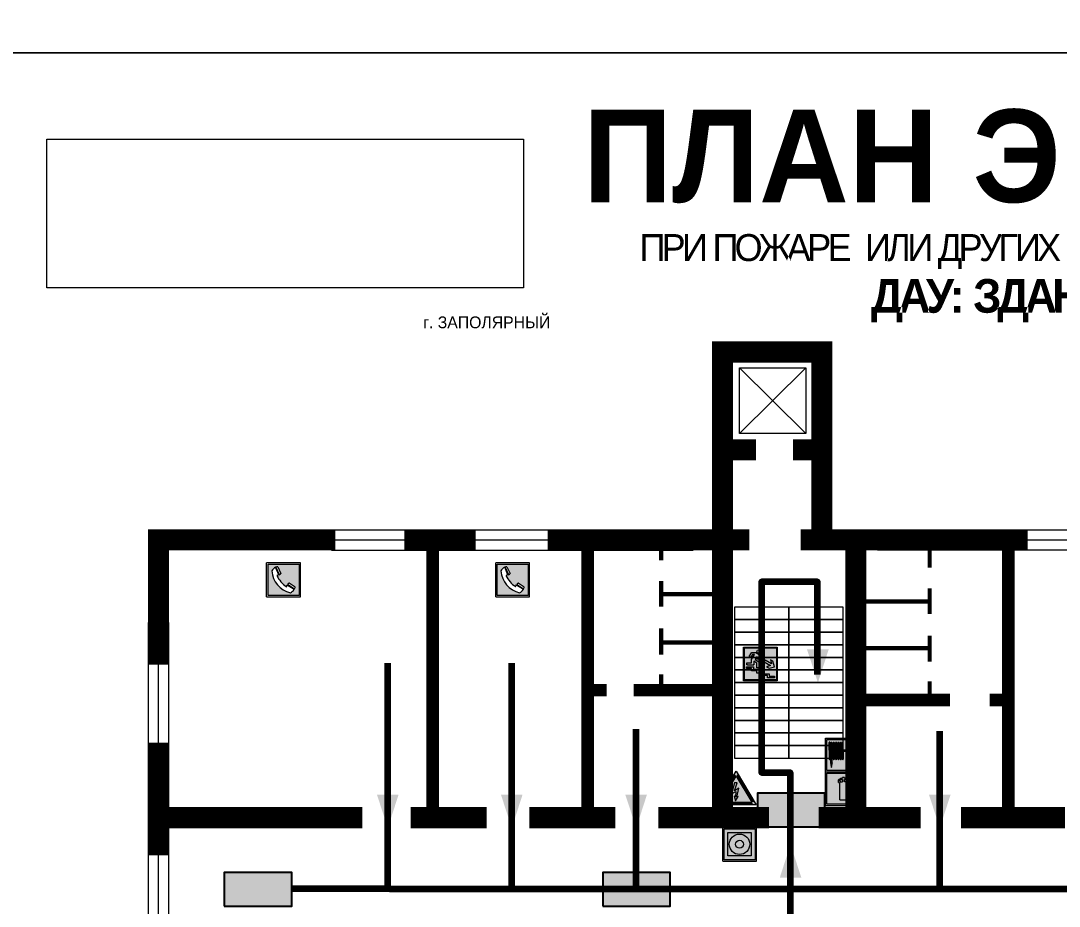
# Model space of a CAD drawing. Header units: millimetres. Extents: x 13114 to 67229, y 22859 to 38520.
# Drawn here: x 24421 to 24667.5, y 36140.1 to 36350.3 of the extents above; entities that cross this region are included whole.
import ezdxf

# ---------------------------------------------------------------- set-up
doc = ezdxf.new("R2010")
doc.units = ezdxf.units.MM
doc.layers.add('План_Штампы', color=7, linetype='Continuous')
doc.styles.add('обычный', font='arial.ttf')
picture_1 = doc.add_image_def('image1.jpg', size_in_pixel=(337, 105))

# ---------------------------------------------------------------- blocks, each defined once
blk = doc.blocks.new('A$C7B4425F7')
at = {"true_color": 0xffffff}
blk.add_hatch(color=7, dxfattribs=at).paths.add_polyline_path([(0, 0), (-16, 0), (-16, -8), (0, -8)])
h = blk.add_hatch(color=126)
h.paths.add_polyline_path([(-0.2, -0.2), (-15.8, -0.2), (-15.8, -7.8), (-0.2, -7.8)])
h.paths.add_polyline_path([(-11.76, -2.03), (-11.76, -3.66), (-11.17, -3.66, -0.568275), (-11.17, -6.18), (-12.58, -6.18), (-12.58, -2.03)], flags=16)
h.paths.add_polyline_path([(-13.33, -4.12, -0.495768), (-13.59, -6.18), (-15.03, -6.18), (-15.03, -2.03), (-13.59, -2.03, -0.487973)], flags=16)
h.paths.add_polyline_path([(-10.25, -2.03), (-9.48, -2.03), (-9.48, -6.18), (-10.25, -6.18)], flags=16)
h.paths.add_polyline_path([(-13.84, -3.69), (-14.24, -3.69), (-14.24, -3.03), (-13.9, -3.03, -0.692621)], flags=0)
h.paths.add_polyline_path([(-9.15, -2.03), (-8.4, -2.03), (-8.04, -3.07), (-7.68, -2.03), (-6.93, -2.03), (-7.64, -4.1), (-6.93, -6.18), (-7.68, -6.18), (-8.04, -5.14), (-8.4, -6.18), (-9.15, -6.18), (-8.44, -4.1)], flags=16)
h.paths.add_polyline_path([(-11.76, -4.46), (-11.42, -4.46, -0.692621), (-11.36, -5.12), (-11.76, -5.12)], flags=0)
h.paths.add_polyline_path([(-13.9, -5.2), (-14.24, -5.2), (-14.24, -4.55), (-13.84, -4.55, -0.708038)], flags=0)
edge = h.paths.add_edge_path(flags=16)
edge.add_ellipse((-5.51, -4.08), major_axis=(0, 2.05), ratio=0.586184, start_angle=0, end_angle=360)
edge = h.paths.add_edge_path(flags=0)
edge.add_ellipse((-5.51, -4.08), major_axis=(0, 1.14), ratio=0.454828, start_angle=0, end_angle=360)
h.paths.add_polyline_path([(-4.13, -4.96, 0.377264), (-3.48, -4.52, 0.0555), (-3.16, -2.03), (-1.66, -2.03), (-1.66, -4.96), (-0.96, -4.96), (-0.96, -7.01), (-1.75, -7.01), (-1.75, -6.18), (-3.3, -6.18), (-3.3, -7.02), (-4.13, -7.02)], flags=16)
h.paths.add_polyline_path([(-2.73, -2.91), (-2.28, -2.91), (-2.28, -4.96), (-3.05, -4.96, 0.079136)], flags=0)
at = {"color": 126}
blk.add_lwpolyline([(-16, -8), (0, -8), (0, 0), (-16, 0)], close=True, dxfattribs=at)
blk = doc.blocks.new('вниз')
at = {"lineweight": 0, "true_color": 0xffffff}
h = blk.add_hatch(color=7, dxfattribs=at)
h.dxf.hatch_style = 1
h.paths.add_polyline_path([(40994.51, -4472.22), (40986.51, -4472.22), (40986.51, -4480.22), (40994.51, -4480.22)])
h.paths.add_polyline_path([(40994.31, -4472.42), (40994.31, -4480.01), (40986.71, -4480.01), (40986.71, -4472.42)], flags=16)
h.paths.add_polyline_path([(40988.43, -4473.53), (40989.43, -4473.53), (40990.19, -4473.96), (40990.19, -4474.6), (40991, -4474.6), (40991, -4475.06), (40989.73, -4475.06), (40989.73, -4474.46), (40989.3, -4475.18), (40990.17, -4475.7), (40990.17, -4477.11), (40989.63, -4477.11), (40989.63, -4476.01), (40988.94, -4475.59), (40988.94, -4476.46), (40988.94, -4476.46), (40987.47, -4476.46), (40987.26, -4476.46), (40987.26, -4475.92), (40988.4, -4475.92), (40988.4, -4475.2), (40989.1, -4473.99), (40988.66, -4473.99), (40988.24, -4474.7), (40987.86, -4474.47), (40988.41, -4473.56)], flags=0)
h.paths.add_polyline_path([(40990.55, -4473.29, -1), (40989.69, -4473.29, -1)], flags=0)
h.paths.add_polyline_path([(40988.85, -4476.89), (40988.85, -4477.43), (40990.1, -4477.43), (40990.1, -4477.99), (40991.34, -4477.99), (40991.34, -4478.54), (40992.59, -4478.54), (40992.59, -4479.09), (40993.83, -4479.09), (40993.83, -4479.52), (40992.17, -4479.52), (40992.17, -4478.97), (40990.91, -4478.97), (40990.91, -4478.41), (40989.68, -4478.41), (40989.68, -4477.86), (40988.43, -4477.86), (40988.43, -4477.31), (40987.6, -4477.31), (40987.18, -4477.31), (40987.18, -4476.89)], flags=0)
h.paths.add_polyline_path([(40991.61, -4475.33), (40993.12, -4476.2), (40992.9, -4475.27), (40993.48, -4475.6), (40993.83, -4476.88), (40992.56, -4477.22), (40991.97, -4476.88), (40992.9, -4476.61), (40991.38, -4475.74), (40991.58, -4475.39)], flags=0)
h.paths.add_polyline_path([(40990.19, -4473.96), (40989.43, -4473.53), (40988.43, -4473.53), (40988.41, -4473.56), (40987.86, -4474.47), (40988.24, -4474.7), (40988.66, -4473.99), (40989.1, -4473.99), (40988.4, -4475.2), (40988.4, -4475.92), (40987.26, -4475.92), (40987.26, -4476.46), (40987.47, -4476.46), (40988.94, -4476.46), (40988.94, -4476.27), (40988.94, -4475.59), (40989.63, -4476.01), (40989.63, -4477.11), (40990.17, -4477.11), (40990.17, -4475.7), (40989.3, -4475.18), (40989.73, -4474.46), (40989.73, -4475.06), (40991, -4475.06), (40991, -4474.6), (40990.19, -4474.6)], flags=0)
h.paths.add_polyline_path([(40990.55, -4473.29, 1), (40989.69, -4473.29, 1)], flags=0)
h.paths.add_polyline_path([(40991.61, -4475.33), (40991.58, -4475.39), (40991.38, -4475.74), (40992.9, -4476.61), (40991.97, -4476.88), (40992.56, -4477.22), (40993.83, -4476.88), (40993.48, -4475.6), (40992.9, -4475.27), (40993.12, -4476.2)], flags=0)
h.paths.add_polyline_path([(40990.1, -4477.43), (40988.85, -4477.43), (40988.85, -4476.89), (40987.18, -4476.89), (40987.18, -4477.31), (40987.6, -4477.31), (40988.43, -4477.31), (40988.43, -4477.86), (40989.68, -4477.86), (40989.68, -4478.41), (40990.91, -4478.41), (40990.91, -4478.97), (40992.17, -4478.97), (40992.17, -4479.52), (40993.83, -4479.52), (40993.83, -4479.09), (40992.59, -4479.09), (40992.59, -4478.54), (40991.34, -4478.54), (40991.34, -4477.99), (40990.1, -4477.99)], flags=0)
at = {"lineweight": 0}
h = blk.add_hatch(color=126, dxfattribs=at)
h.dxf.hatch_style = 1
h.paths.add_polyline_path([(40994.31, -4472.42), (40986.71, -4472.42), (40986.71, -4480.01), (40994.31, -4480.01)])
h.paths.add_polyline_path([(40988.43, -4473.53), (40989.43, -4473.53), (40990.19, -4473.96), (40990.19, -4474.6), (40991, -4474.6), (40991, -4475.06), (40989.73, -4475.06), (40989.73, -4474.46), (40989.3, -4475.18), (40990.17, -4475.7), (40990.17, -4477.11), (40989.63, -4477.11), (40989.63, -4476.01), (40988.94, -4475.59), (40988.94, -4476.46), (40988.94, -4476.46), (40987.47, -4476.46), (40987.26, -4476.46), (40987.26, -4475.92), (40988.4, -4475.92), (40988.4, -4475.2), (40989.1, -4473.99), (40988.66, -4473.99), (40988.24, -4474.7), (40987.86, -4474.47), (40988.41, -4473.56)], flags=16)
h.paths.add_polyline_path([(40990.55, -4473.29, -1), (40989.69, -4473.29, -1)], flags=16)
h.paths.add_polyline_path([(40988.85, -4476.89), (40988.85, -4477.43), (40990.1, -4477.43), (40990.1, -4477.99), (40991.34, -4477.99), (40991.34, -4478.54), (40992.59, -4478.54), (40992.59, -4479.09), (40993.83, -4479.09), (40993.83, -4479.52), (40992.17, -4479.52), (40992.17, -4478.97), (40990.91, -4478.97), (40990.91, -4478.41), (40989.68, -4478.41), (40989.68, -4477.86), (40988.43, -4477.86), (40988.43, -4477.31), (40987.6, -4477.31), (40987.18, -4477.31), (40987.18, -4476.89)], flags=16)
h.paths.add_polyline_path([(40991.61, -4475.33), (40993.12, -4476.2), (40992.9, -4475.27), (40993.48, -4475.6), (40993.83, -4476.88), (40992.56, -4477.22), (40991.97, -4476.88), (40992.9, -4476.61), (40991.38, -4475.74), (40991.58, -4475.39)], flags=16)
at = {"lineweight": 0, "true_color": 0xffffff}
h = blk.add_hatch(color=7, dxfattribs=at)
h.dxf.hatch_style = 1
h.paths.add_polyline_path([(40989.73, -4474.46), (40989.73, -4475.06), (40991, -4475.06), (40991, -4474.6), (40990.19, -4474.6), (40990.19, -4473.96), (40989.43, -4473.53), (40988.43, -4473.53), (40988.41, -4473.56), (40987.86, -4474.47), (40988.24, -4474.7), (40988.66, -4473.99), (40989.1, -4473.99), (40988.4, -4475.2), (40988.4, -4475.92), (40987.26, -4475.92), (40987.26, -4476.46), (40987.47, -4476.46), (40988.94, -4476.46), (40988.94, -4475.59), (40989.63, -4476.01), (40989.63, -4477.11), (40990.17, -4477.11), (40990.17, -4475.7), (40989.3, -4475.18)])
h.paths.add_polyline_path([(40989.69, -4473.29, 1), (40990.55, -4473.29, 1)])
h.paths.add_polyline_path([(40991.61, -4475.33), (40991.58, -4475.39), (40991.38, -4475.74), (40992.9, -4476.61), (40991.97, -4476.88), (40992.56, -4477.22), (40993.83, -4476.88), (40993.48, -4475.6), (40992.9, -4475.27), (40993.12, -4476.2)])
h.paths.add_polyline_path([(40990.1, -4477.43), (40988.85, -4477.43), (40988.85, -4476.89), (40987.18, -4476.89), (40987.18, -4477.31), (40987.6, -4477.31), (40988.43, -4477.31), (40988.43, -4477.86), (40989.68, -4477.86), (40989.68, -4478.41), (40990.91, -4478.41), (40990.91, -4478.97), (40992.17, -4478.97), (40992.17, -4479.52), (40993.83, -4479.52), (40993.83, -4479.09), (40992.59, -4479.09), (40992.59, -4478.54), (40991.34, -4478.54), (40991.34, -4477.99), (40990.1, -4477.99)])
at = {"color": 126, "lineweight": 0}
for points in [[(40986.51, -4472.22), (40994.51, -4472.22), (40994.51, -4480.22), (40986.51, -4480.22)], [(40986.71, -4472.42), (40994.31, -4472.42), (40994.31, -4480.01), (40986.71, -4480.01)]]:
    blk.add_lwpolyline(points, close=True, dxfattribs=at)
for points in [[(40987.47, -4476.46), (40987.26, -4476.46), (40987.26, -4475.92), (40988.4, -4475.92), (40988.4, -4475.2), (40989.1, -4473.99), (40988.66, -4473.99), (40988.24, -4474.7), (40987.86, -4474.47), (40988.41, -4473.56), (40988.43, -4473.53), (40989.43, -4473.53), (40990.19, -4473.96), (40990.19, -4474.6), (40991, -4474.6), (40991, -4475.06), (40989.73, -4475.06), (40989.73, -4474.46), (40989.3, -4475.18), (40990.17, -4475.7), (40990.17, -4477.11), (40989.63, -4477.11), (40989.63, -4476.01), (40988.94, -4475.59), (40988.94, -4476.46)], [(40991.58, -4475.39), (40991.38, -4475.74), (40992.9, -4476.61), (40991.97, -4476.88), (40992.56, -4477.22), (40993.83, -4476.88), (40993.48, -4475.6), (40992.9, -4475.27), (40993.12, -4476.2), (40991.61, -4475.33), (40991.58, -4475.39)], [(40987.6, -4477.31), (40987.18, -4477.31), (40987.18, -4476.89), (40988.85, -4476.89), (40988.85, -4477.43), (40990.1, -4477.43), (40990.1, -4477.99), (40991.34, -4477.99), (40991.34, -4478.54), (40992.59, -4478.54), (40992.59, -4479.09), (40993.83, -4479.09), (40993.83, -4479.52), (40992.17, -4479.52), (40992.17, -4478.97), (40990.91, -4478.97), (40990.91, -4478.41), (40989.68, -4478.41), (40989.68, -4477.86), (40988.43, -4477.86), (40988.43, -4477.31), (40987.6, -4477.31)], [(40987.47, -4476.46), (40988.94, -4476.46), (40988.94, -4476.27)]]:
    blk.add_lwpolyline(points, dxfattribs=at)
blk.add_circle((40990.12, -4473.29), 0.432, dxfattribs=at)
blk = doc.blocks.new('A$C32E8229D')
at = {"true_color": 0xffffff}
blk.add_hatch(color=7, dxfattribs=at).paths.add_polyline_path([(0, 0), (0, -8), (16, -8), (16, 0)])
h = blk.add_hatch(color=126)
h.paths.add_polyline_path([(0.2, -0.2), (15.8, -0.2), (15.8, -7.8), (0.2, -7.8)])
h.paths.add_polyline_path([(13.49, -2.05), (12.08, -2.05), (11.37, -2.63, 0.162397), (11.29, -2.84), (11.29, -3.63), (10.35, -3.63), (10.35, -4.05), (11.68, -4.05), (11.68, -3.48), (12.26, -4.28), (11.29, -5.1), (11.29, -6.78), (11.85, -6.78), (11.85, -5.44), (12.8, -4.64), (12.8, -5.94), (14.46, -5.94), (14.46, -5.39), (13.45, -5.39), (13.45, -3.97), (12.46, -2.59), (13.15, -2.59), (13.69, -3.34), (14.18, -3)], flags=16)
h.paths.add_polyline_path([(10.74, -1.82, 1), (11.8, -1.82, 1)], flags=16)
h.paths.add_polyline_path([(9.39, -3.59), (5.99, -3.59), (6.56, -3.03), (5.91, -3.03), (5.1, -3.83), (5.91, -4.64), (6.56, -4.64), (5.99, -4.09), (9.39, -4.09)], flags=16)
h.paths.add_polyline_path([(4.29, -1.08), (1.72, -1.08), (1.72, -6.6), (4.29, -6.6)], flags=16)
at = {"color": 126}
blk.add_lwpolyline([(16, -8), (0, -8), (0, 0), (16, 0)], close=True, dxfattribs=at)
blk = doc.blocks.new('A$C54414219')
at = {"true_color": 0xffffff}
h = blk.add_hatch(color=7, dxfattribs=at)
h.paths.add_polyline_path([(2.39, -9.45), (2.39, -18.3), (11.23, -18.3), (11.23, -9.45)], flags=0)
h.paths.add_polyline_path([(10.71, -13.87, -1), (2.92, -13.87, -1)], flags=0)
h.paths.add_polyline_path([(8.3, -13.87, -1), (5.33, -13.87, -1)], flags=0)
h.paths.add_polyline_path([(0.41, -7.47), (0.41, -20.27), (13.21, -20.27), (13.21, -7.47)])
h.paths.add_polyline_path([(0.92, -19.77), (12.71, -19.77), (12.71, -7.98), (0.92, -7.98)], flags=16)
h.paths.add_polyline_path([(11.23, -9.45), (11.23, -18.3), (2.39, -18.3), (2.39, -9.45)], flags=0)
at = {"lineweight": 5}
h = blk.add_hatch(color=242, dxfattribs=at)
h.paths.add_polyline_path([(12.71, -7.98), (0.92, -7.98), (0.92, -19.77), (12.71, -19.77)])
h.paths.add_polyline_path([(11.23, -18.3), (2.39, -18.3), (2.39, -9.45), (11.23, -9.45)], flags=16)
h.paths.add_polyline_path([(10.71, -13.87, -1), (2.92, -13.87, -1)], flags=0)
h.paths.add_polyline_path([(8.3, -13.87, -1), (5.33, -13.87, -1)], flags=0)
at = {"true_color": 0xffffff}
h = blk.add_hatch(color=7, dxfattribs=at)
h.paths.add_polyline_path([(2.39, -9.45), (2.39, -18.3), (11.23, -18.3), (11.23, -9.45)])
h.paths.add_polyline_path([(10.71, -13.87, -1), (2.92, -13.87, -1)], flags=16)
h.paths.add_polyline_path([(8.3, -13.87, -1), (5.33, -13.87, -1)], flags=0)
at = {"lineweight": 5}
h = blk.add_hatch(color=242, dxfattribs=at)
h.paths.add_polyline_path([(2.92, -13.87, 1), (10.71, -13.87, 1)])
h.paths.add_polyline_path([(8.3, -13.87, -1), (5.33, -13.87, -1)], flags=16)
at = {"color": 242, "lineweight": 5}
for p, q in [((0.41, -20.27), (0.41, -7.47)), ((0.41, -7.47), (13.21, -7.47)), ((0.41, -7.47), (13.21, -7.47)), ((13.21, -20.27), (13.21, -7.47)), ((0.41, -20.27), (13.21, -20.27))]:
    blk.add_line(p, q, dxfattribs=at)
for points in [[(0.92, -7.98), (12.71, -7.98), (12.71, -19.77), (0.92, -19.77)], [(2.39, -9.45), (11.23, -9.45), (11.23, -18.3), (2.39, -18.3)]]:
    blk.add_lwpolyline(points, close=True, dxfattribs=at)
for radius in [3.89, 1.49]:
    blk.add_circle((6.81, -13.87), radius, dxfattribs=at)
blk = doc.blocks.new('A$C3E6D3DDE')
at = {"lineweight": 5}
h = blk.add_hatch(color=40, dxfattribs=at)
h.paths.add_polyline_path([(24.1, 1.45), (16.46, -11.35), (31.74, -11.35)])
h.paths.add_polyline_path([(24.09, -0.46), (30.03, -10.41), (18.14, -10.41)], flags=16)
h.paths.add_polyline_path([(24.54, -3.08), (23.41, -6.02), (25.13, -5.01), (24.33, -8.5), (24.82, -8.27), (23.79, -9.86), (23.4, -8.04), (23.8, -8.43), (24.04, -6.29), (22.39, -7.25), (23.44, -3.08)], flags=0)
h = blk.add_hatch(color=256, dxfattribs=at)
h.paths.add_polyline_path([(24.37, 0.03, 0.567511), (23.82, 0.03), (17.59, -10.4, 0.582454), (17.86, -10.88), (30.32, -10.88, 0.582149), (30.6, -10.4)])
h.paths.add_polyline_path([(24.09, -0.46), (18.14, -10.41), (30.03, -10.41)], flags=16)
h.paths.add_polyline_path([(24.54, -3.08), (23.41, -6.02), (25.13, -5.01), (24.33, -8.5), (24.82, -8.27), (23.79, -9.86), (23.4, -8.04), (23.8, -8.43), (24.04, -6.29), (22.39, -7.25), (23.44, -3.08)], flags=0)
h = blk.add_hatch(color=40, dxfattribs=at)
h.paths.add_polyline_path([(24.09, -0.46), (18.14, -10.41), (30.03, -10.41)])
h.paths.add_polyline_path([(24.82, -8.27), (23.79, -9.86), (23.4, -8.04), (23.8, -8.43), (24.04, -6.29), (22.39, -7.25), (23.44, -3.08), (24.54, -3.08), (23.41, -6.02), (25.13, -5.01), (24.33, -8.5)], flags=16)
at = {"color": 40, "lineweight": 5}
for p, q in [((16.46, -11.35), (24.1, 1.45)), ((24.1, 1.45), (31.74, -11.35))]:
    blk.add_line(p, q, dxfattribs=at)
at = {"lineweight": 5}
for p, q in [((17.59, -10.4), (23.82, 0.03)), ((24.37, 0.03), (30.6, -10.4)), ((18.14, -10.41), (24.09, -0.46)), ((23.44, -3.08), (22.39, -7.25)), ((23.41, -6.02), (24.54, -3.08)), ((24.54, -3.08), (23.44, -3.08)), ((24.09, -0.46), (30.03, -10.41)), ((22.39, -7.25), (24.04, -6.29)), ((25.13, -5.01), (23.41, -6.02)), ((24.04, -6.29), (23.8, -8.43)), ((24.33, -8.5), (25.13, -5.01)), ((17.86, -10.88), (30.32, -10.88)), ((18.14, -10.41), (30.03, -10.41)), ((23.8, -8.43), (23.4, -8.04)), ((23.4, -8.04), (23.79, -9.86)), ((23.79, -9.86), (24.82, -8.27)), ((24.82, -8.27), (24.33, -8.5))]:
    blk.add_line(p, q, dxfattribs=at)
at = {"color": 50, "lineweight": 5}
blk.add_line((31.74, -11.35), (16.46, -11.35), dxfattribs=at)
blk = doc.blocks.new('A$C3AD82952')
at = {"true_color": 0xf5f5ff}
h = blk.add_hatch(color=7, dxfattribs=at)
h.dxf.hatch_style = 1
h.paths.add_polyline_path([(8.21, 8.73, 0.414214), (7.89, 9.05), (7.22, 9.05), (7.22, 9.92), (7.59, 9.92, 1), (7.57, 10.36), (7.22, 10.36), (7.22, 10.6), (6.43, 10.6), (6.43, 10.36), (6.01, 10.36), (4.74, 9.59), (4.74, 8.69), (4.98, 8.73), (4.98, 9.26), (6.12, 9.91), (6.43, 9.91), (6.43, 9.05), (5.76, 9.05, 0.414214), (5.44, 8.73), (5.44, 2.2), (8.21, 2.2)], flags=0)
h.paths.add_polyline_path([(12.8, 12.8), (0, 12.8), (0, 0), (12.8, 0)])
h.paths.add_polyline_path([(0.51, 12.29), (12.29, 12.29), (12.29, 0.51), (0.51, 0.51)], flags=16)
h.paths.add_polyline_path([(4.74, 9.59), (6.01, 10.36), (6.43, 10.36), (6.43, 10.6), (7.22, 10.6), (7.22, 10.36), (7.59, 10.36, -0.94586), (7.59, 9.92), (7.22, 9.92), (7.22, 9.05), (7.89, 9.05, -0.414214), (8.21, 8.73), (8.21, 2.2), (5.44, 2.2), (5.44, 8.73, -0.414214), (5.76, 9.05), (6.43, 9.05), (6.43, 9.91), (6.12, 9.91), (4.98, 9.26), (4.98, 8.73), (4.74, 8.69)], flags=0)
h = blk.add_hatch(color=242)
h.dxf.hatch_style = 1
h.paths.add_polyline_path([(12.29, 12.29), (0.51, 12.29), (0.51, 0.51), (12.29, 0.51)])
h.paths.add_polyline_path([(4.74, 8.69), (4.74, 9.59), (6.01, 10.36), (6.43, 10.36), (6.43, 10.6), (7.22, 10.6), (7.22, 10.36), (7.59, 10.36, -0.94586), (7.59, 9.92), (7.22, 9.92), (7.22, 9.05), (7.89, 9.05, -0.414214), (8.21, 8.73), (8.21, 2.2), (5.44, 2.2), (5.44, 8.73, -0.414214), (5.76, 9.05), (6.43, 9.05), (6.43, 9.91), (6.12, 9.91), (4.98, 9.26), (4.98, 8.73)], flags=16)
h = blk.add_hatch(color=7, dxfattribs=at)
h.dxf.hatch_style = 1
h.paths.add_polyline_path([(8.21, 8.73, 0.414214), (7.89, 9.05), (7.22, 9.05), (7.22, 9.92), (7.59, 9.92, 1), (7.57, 10.36), (7.22, 10.36), (7.22, 10.6), (6.43, 10.6), (6.43, 10.36), (6.01, 10.36), (4.74, 9.59), (4.74, 8.69), (4.98, 8.73), (4.98, 9.26), (6.12, 9.91), (6.43, 9.91), (6.43, 9.05), (5.76, 9.05, 0.414214), (5.44, 8.73), (5.44, 2.2), (8.21, 2.2)])
at = {"color": 242, "lineweight": 5}
for p, q in [((0, 0), (0, 12.8)), ((0, 12.8), (12.8, 12.8)), ((12.8, 0), (12.8, 12.8)), ((6.01, 10.36), (4.74, 9.59)), ((4.74, 9.59), (4.74, 8.69)), ((4.74, 8.69), (4.98, 8.73)), ((4.98, 9.26), (6.12, 9.91)), ((4.98, 8.73), (4.98, 9.26)), ((5.44, 2.2), (5.44, 8.73)), ((5.76, 9.05), (6.43, 9.05)), ((6.01, 10.36), (6.43, 10.36)), ((6.12, 9.91), (6.43, 9.91)), ((7.22, 10.6), (6.43, 10.6)), ((6.43, 10.6), (6.43, 10.36)), ((6.43, 9.91), (6.43, 9.05)), ((7.22, 10.36), (7.22, 10.6)), ((7.59, 10.36), (7.22, 10.36)), ((7.22, 9.05), (7.22, 9.92)), ((7.59, 9.92), (7.22, 9.92)), ((7.89, 9.05), (7.22, 9.05)), ((8.21, 2.2), (8.21, 8.73)), ((0, 0), (12.8, 0)), ((5.44, 2.2), (8.21, 2.2))]:
    blk.add_line(p, q, dxfattribs=at)
blk.add_lwpolyline([(0.51, 12.29), (12.29, 12.29), (12.29, 0.51), (0.51, 0.51)], close=True, dxfattribs=at)
for centre, radius, start, end in [((5.76, 8.73), 0.32, 90, 180), ((7.58, 10.14), 0.223, 273.1875, 86.8125), ((7.89, 8.73), 0.32, 0, 90)]:
    blk.add_arc(centre, radius, start, end, dxfattribs=at)
blk = doc.blocks.new('A$C37112FD5')
at = {"true_color": 0xf5f5ff}
h = blk.add_hatch(color=7, dxfattribs=at)
h.dxf.hatch_style = 1
h.paths.add_polyline_path([(12.8, -7.4), (0, -7.4), (0, -20.2), (12.8, -20.2)])
h.paths.add_polyline_path([(12.29, -7.91), (12.29, -19.69), (0.51, -19.69), (0.51, -7.91)], flags=16)
h.paths.add_polyline_path([(4.98, -9.04, -0.42597), (5.17, -9.22), (5.17, -12.25), (5.17, -15.29, -0.432244), (4.98, -15.47), (4.83, -15.47, -0.42597), (4.64, -15.29), (4.64, -12.25), (4.64, -9.22, -0.432244), (4.83, -9.04)], flags=0)
h.paths.add_polyline_path([(4.28, -9.22), (4.28, -12.25), (4.28, -15.29, -0.432244), (4.09, -15.47), (3.94, -15.47, -0.42597), (3.75, -15.29), (3.75, -12.25), (3.75, -9.22, -0.432244), (3.94, -9.04), (4.09, -9.04, -0.42597)], flags=0)
h.paths.add_polyline_path([(5.72, -9.04), (5.87, -9.04, -0.42597), (6.06, -9.22), (6.06, -12.25), (6.06, -15.29, -0.432244), (5.87, -15.47), (5.72, -15.47, -0.42597), (5.53, -15.29), (5.53, -12.25), (5.53, -9.22, -0.432244)], flags=0)
h.paths.add_polyline_path([(6.42, -8.9), (6.5, -8.9, -0.42597), (6.69, -9.08), (6.69, -12.03), (8.21, -12.03, -15.824349), (8.21, -12.47), (6.69, -12.47), (6.69, -15.42, -0.432244), (6.5, -15.6), (6.42, -15.6)], flags=0)
h.paths.add_polyline_path([(3.39, -9.22), (3.39, -12.25), (3.39, -15.29, -0.432244), (3.2, -15.47), (3.05, -15.47, -0.42597), (2.85, -15.29), (2.85, -12.25), (2.85, -9.22, -0.432244), (3.05, -9.04), (3.2, -9.04, -0.42597)], flags=0)
h.paths.add_polyline_path([(2.5, -9.22), (2.5, -16.71), (1.96, -16.71), (1.96, -9.22, -0.432244), (2.15, -9.04), (2.31, -9.04, -0.42597)], flags=0)
h.paths.add_polyline_path([(1.61, -8.9), (1.61, -15.6), (1.57, -15.6, -0.42597), (1.37, -15.42), (1.37, -12.03), (1.37, -9.09, -0.432244), (1.57, -8.9)], flags=0)
h.paths.add_polyline_path([(9.76, -10.81), (9.76, -12.03), (8.49, -12.03, -0.336371)], flags=0)
h.paths.add_polyline_path([(8.49, -12.47), (9.76, -12.47), (9.76, -13.7, -0.336371)], flags=0)
h.paths.add_polyline_path([(10.11, -10.81, -0.336371), (11.38, -12.03), (10.11, -12.03)], flags=0)
h.paths.add_polyline_path([(10.11, -12.47), (11.38, -12.47, -0.336371), (10.11, -13.7)], flags=0)
h.paths.add_polyline_path([(2.5, -16.84), (2.5, -17.05), (1.97, -17.05), (1.97, -16.84)], flags=0)
h.paths.add_polyline_path([(2.5, -17.24, -0.033778), (2.24, -18.6, -0.033778), (1.97, -17.24)], flags=0)
h = blk.add_hatch(color=242)
h.dxf.hatch_style = 1
h.paths.add_polyline_path([(12.29, -7.91), (0.51, -7.91), (0.51, -19.69), (12.29, -19.69)])
h.paths.add_polyline_path([(6.42, -15.6), (6.42, -8.9), (6.5, -8.9, -0.42597), (6.69, -9.08), (6.69, -12.03), (8.21, -12.03, -15.824349), (8.21, -12.47), (6.69, -12.47), (6.69, -15.42, -0.432244), (6.5, -15.6)], flags=16)
h.paths.add_polyline_path([(5.87, -15.47), (5.72, -15.47, -0.42597), (5.53, -15.29), (5.53, -12.25), (5.53, -9.22, -0.432244), (5.72, -9.04), (5.87, -9.04, -0.42597), (6.06, -9.22), (6.06, -12.25), (6.06, -15.29, -0.432244)], flags=16)
h.paths.add_polyline_path([(4.98, -15.47), (4.83, -15.47, -0.42597), (4.64, -15.29), (4.64, -12.25), (4.64, -9.22, -0.432244), (4.83, -9.04), (4.98, -9.04, -0.42597), (5.17, -9.22), (5.17, -12.25), (5.17, -15.29, -0.432244)], flags=16)
h.paths.add_polyline_path([(4.09, -15.47), (3.94, -15.47, -0.42597), (3.75, -15.29), (3.75, -12.25), (3.75, -9.22, -0.432244), (3.94, -9.04), (4.09, -9.04, -0.42597), (4.28, -9.22), (4.28, -12.25), (4.28, -15.29, -0.432244)], flags=16)
h.paths.add_polyline_path([(3.2, -15.47), (3.05, -15.47, -0.42597), (2.85, -15.29), (2.85, -12.25), (2.85, -9.22, -0.432244), (3.05, -9.04), (3.2, -9.04, -0.42597), (3.39, -9.22), (3.39, -12.25), (3.39, -15.29, -0.432244)], flags=16)
h.paths.add_polyline_path([(2.5, -17.05), (1.97, -17.05), (1.97, -16.84), (2.5, -16.84)], flags=16)
h.paths.add_polyline_path([(2.5, -17.24, -0.033778), (2.24, -18.6, -0.033778), (1.97, -17.24)], flags=16)
h.paths.add_polyline_path([(2.5, -16.71), (1.96, -16.71), (1.96, -9.22, -0.432244), (2.15, -9.04), (2.31, -9.04, -0.42597), (2.5, -9.22)], flags=16)
h.paths.add_polyline_path([(1.61, -15.6), (1.57, -15.6, -0.42597), (1.37, -15.42), (1.37, -12.03), (1.37, -9.09, -0.432244), (1.57, -8.9), (1.61, -8.9)], flags=16)
h.paths.add_polyline_path([(8.49, -12.47), (9.76, -12.47), (9.76, -13.7, -0.336371)], flags=0)
h.paths.add_polyline_path([(10.11, -13.7), (10.11, -12.47), (11.38, -12.47, -0.336371)], flags=0)
h.paths.add_polyline_path([(8.49, -12.03, -0.336371), (9.76, -10.81), (9.76, -12.03)], flags=0)
h.paths.add_polyline_path([(10.11, -12.03), (10.11, -10.81, -0.336371), (11.38, -12.03)], flags=0)
h = blk.add_hatch(color=7, dxfattribs=at)
h.dxf.hatch_style = 1
h.paths.add_polyline_path([(1.61, -8.9), (1.57, -8.9, 0.432244), (1.37, -9.09), (1.37, -12.03), (1.37, -15.42, 0.42597), (1.57, -15.6), (1.61, -15.6)])
h.paths.add_polyline_path([(2.5, -9.22, 0.42597), (2.31, -9.04), (2.15, -9.04, 0.432244), (1.96, -9.22), (1.96, -16.71), (2.5, -16.71)])
h.paths.add_polyline_path([(2.5, -16.84), (1.97, -16.84), (1.97, -17.05), (2.5, -17.05)])
h.paths.add_polyline_path([(2.5, -17.24), (1.97, -17.24, 0.033778), (2.24, -18.6, 0.033778)])
h.paths.add_polyline_path([(3.39, -12.25), (3.39, -9.22, 0.42597), (3.2, -9.04), (3.05, -9.04, 0.432244), (2.85, -9.22), (2.85, -12.25), (2.85, -15.29, 0.42597), (3.05, -15.47), (3.2, -15.47, 0.432244), (3.39, -15.29)])
h.paths.add_polyline_path([(4.28, -12.25), (4.28, -9.22, 0.42597), (4.09, -9.04), (3.94, -9.04, 0.432244), (3.75, -9.22), (3.75, -12.25), (3.75, -15.29, 0.42597), (3.94, -15.47), (4.09, -15.47, 0.432244), (4.28, -15.29)])
h.paths.add_polyline_path([(5.17, -12.25), (5.17, -9.22, 0.42597), (4.98, -9.04), (4.83, -9.04, 0.432244), (4.64, -9.22), (4.64, -12.25), (4.64, -15.29, 0.42597), (4.83, -15.47), (4.98, -15.47, 0.432244), (5.17, -15.29)])
h.paths.add_polyline_path([(6.06, -12.25), (6.06, -9.22, 0.42597), (5.87, -9.04), (5.72, -9.04, 0.432244), (5.53, -9.22), (5.53, -12.25), (5.53, -15.29, 0.42597), (5.72, -15.47), (5.87, -15.47, 0.432244), (6.06, -15.29)])
h.paths.add_polyline_path([(6.69, -12.47), (8.21, -12.47, 15.824349), (8.21, -12.03), (6.69, -12.03), (6.69, -9.08, 0.42597), (6.5, -8.9), (6.42, -8.9), (6.42, -15.6), (6.5, -15.6, 0.432244), (6.69, -15.42)])
h.paths.add_polyline_path([(8.49, -12.47), (9.76, -12.47), (9.76, -13.7, -0.336371)], flags=16)
h.paths.add_polyline_path([(8.49, -12.03, -0.336371), (9.76, -10.81), (9.76, -12.03)], flags=16)
h.paths.add_polyline_path([(10.11, -12.47), (11.38, -12.47, -0.336371), (10.11, -13.7)], flags=16)
h.paths.add_polyline_path([(10.11, -12.03), (10.11, -10.81, -0.336371), (11.38, -12.03)], flags=16)
h = blk.add_hatch(color=242)
h.dxf.hatch_style = 1
h.paths.add_polyline_path([(9.76, -10.81, 0.336371), (8.49, -12.03), (9.76, -12.03)])
h.paths.add_polyline_path([(10.11, -10.81), (10.11, -12.03), (11.38, -12.03, 0.336371)])
h.paths.add_polyline_path([(11.38, -12.47), (10.11, -12.47), (10.11, -13.7, 0.336371)])
h.paths.add_polyline_path([(9.76, -12.47), (8.49, -12.47, 0.336371), (9.76, -13.7)])
at = {"color": 242, "lineweight": 5}
for p, q in [((0, -20.2), (0, -7.4)), ((0, -7.4), (12.8, -7.4)), ((12.8, -20.2), (12.8, -7.4)), ((1.37, -12.03), (1.37, -9.08)), ((1.57, -8.9), (1.61, -8.9)), ((1.61, -8.9), (1.61, -15.6)), ((1.96, -16.71), (1.96, -9.22)), ((2.15, -9.04), (2.31, -9.04)), ((2.5, -16.71), (2.5, -9.22)), ((2.85, -12.25), (2.85, -9.22)), ((3.05, -9.04), (3.2, -9.04)), ((3.39, -12.25), (3.39, -9.22)), ((3.75, -12.25), (3.75, -9.22)), ((3.94, -9.04), (4.09, -9.04)), ((4.28, -12.25), (4.28, -9.22)), ((4.64, -12.25), (4.64, -9.22)), ((4.83, -9.04), (4.98, -9.04)), ((5.17, -12.25), (5.17, -9.22)), ((5.53, -12.25), (5.53, -9.22)), ((5.72, -9.04), (5.87, -9.04)), ((6.06, -12.25), (6.06, -9.22)), ((6.42, -8.9), (6.42, -15.6)), ((6.5, -8.9), (6.42, -8.9)), ((6.69, -12.03), (6.69, -9.08)), ((9.76, -10.81), (9.76, -12.03)), ((10.11, -10.81), (10.11, -12.03)), ((1.37, -12.03), (1.37, -15.42)), ((1.57, -15.6), (1.61, -15.6)), ((2.85, -12.25), (2.85, -15.29)), ((3.05, -15.47), (3.2, -15.47)), ((3.39, -12.25), (3.39, -15.29)), ((3.75, -12.25), (3.75, -15.29)), ((3.94, -15.47), (4.09, -15.47)), ((4.28, -12.25), (4.28, -15.29)), ((4.64, -12.25), (4.64, -15.29)), ((4.83, -15.47), (4.98, -15.47)), ((5.17, -12.25), (5.17, -15.29)), ((5.53, -12.25), (5.53, -15.29)), ((5.72, -15.47), (5.87, -15.47)), ((6.06, -12.25), (6.06, -15.29)), ((6.42, -15.6), (6.5, -15.6)), ((8.21, -12.03), (6.69, -12.03)), ((8.21, -12.47), (6.69, -12.47)), ((6.69, -12.47), (6.69, -15.42)), ((9.76, -12.03), (8.49, -12.03)), ((9.76, -12.47), (8.49, -12.47)), ((9.76, -12.47), (9.76, -13.7)), ((11.38, -12.03), (10.11, -12.03)), ((11.38, -12.47), (10.11, -12.47)), ((10.11, -12.47), (10.11, -13.7)), ((1.96, -16.71), (2.5, -16.71)), ((1.97, -16.84), (2.5, -16.84)), ((1.97, -17.05), (1.97, -16.84)), ((2.5, -17.05), (1.97, -17.05)), ((1.97, -17.24), (2.5, -17.24)), ((2.5, -16.84), (2.5, -17.05)), ((0, -20.2), (12.8, -20.2))]:
    blk.add_line(p, q, dxfattribs=at)
blk.add_lwpolyline([(0.51, -7.91), (12.29, -7.91), (12.29, -19.69), (0.51, -19.69)], close=True, dxfattribs=at)
for centre, radius, start, end in [((1.56, -9.09), 0.182, 87.1027, 180.6071), ((2.15, -9.22), 0.182, 87.1027, 180.6071), ((2.32, -9.22), 0.182, 359.3929, 92.8973), ((3.04, -9.22), 0.182, 87.1027, 180.6071), ((3.21, -9.22), 0.182, 359.3929, 92.8973), ((3.93, -9.22), 0.182, 87.1027, 180.6071), ((4.1, -9.22), 0.182, 359.3929, 92.8973), ((4.82, -9.22), 0.182, 87.1027, 180.6071), ((4.99, -9.22), 0.182, 359.3929, 92.8973), ((5.71, -9.22), 0.182, 87.1027, 180.6071), ((5.88, -9.22), 0.182, 359.3929, 92.8973), ((6.51, -9.09), 0.182, 359.3929, 92.8973), ((9.93, -12.25), 1.74, 187.2319, 172.7681), ((9.93, -12.25), 1.46, 96.9927, 171.3585), ((9.93, -12.25), 1.46, 8.6415, 83.0073), ((1.56, -15.42), 0.182, 179.3929, 272.8973), ((3.04, -15.29), 0.182, 179.3929, 272.8973), ((3.21, -15.29), 0.182, 267.1027, 0.6071), ((3.93, -15.29), 0.182, 179.3929, 272.8973), ((4.1, -15.29), 0.182, 267.1027, 0.6071), ((4.82, -15.29), 0.182, 179.3929, 272.8973), ((4.99, -15.29), 0.182, 267.1027, 0.6071), ((5.71, -15.29), 0.182, 179.3929, 272.8973), ((5.88, -15.29), 0.182, 267.1027, 0.6071), ((6.51, -15.42), 0.182, 267.1027, 0.6071), ((9.93, -12.25), 1.46, 188.6415, 263.0073), ((9.93, -12.25), 1.46, 276.9927, 351.3585), ((12.17, -15.98), 10.27, 187.041, 194.7793), ((-7.7, -15.98), 10.27, 345.2207, 352.959)]:
    blk.add_arc(centre, radius, start, end, dxfattribs=at)
blk = doc.blocks.new('A$C456E1F9C')
at = {"lineweight": 5}
h = blk.add_hatch(color=242, dxfattribs=at)
h.paths.add_polyline_path([(0.51, -1.47), (0.51, -13.26), (12.29, -13.26), (12.29, -1.47)])
h.paths.add_polyline_path([(5.42, -4.95, -0.254479), (4.78, -5.4), (3.52, -2.53, -0.209735), (4.23, -2.4)], flags=16)
h.paths.add_polyline_path([(8.53, -8.6), (10.87, -10.17), (10.54, -10.76), (8.03, -9.13, -0.192251)], flags=16)
h.paths.add_polyline_path([(4.61, -5.49, 0.005518), (3.87, -5.72, 0.128647), (7.49, -10.01, 0.00809), (7.83, -9.33), (10.47, -10.97, -0.16736), (8.99, -12.25, -0.327862), (1.95, -3.95, -0.166952), (3.36, -2.62)], flags=16)
at = {"color": 242, "lineweight": 5}
for p, q in [((0, -13.77), (0, -0.97)), ((12.8, -0.97), (0, -0.97)), ((4.61, -5.49), (3.36, -2.62)), ((3.52, -2.53), (4.78, -5.4)), ((4.23, -2.4), (5.42, -4.95)), ((12.8, -13.77), (12.8, -0.97)), ((7.83, -9.33), (10.47, -10.97)), ((8.03, -9.13), (10.54, -10.76)), ((10.81, -10.12), (8.53, -8.6)), ((10.54, -10.76), (10.8, -10.3)), ((10.8, -10.3), (10.81, -10.12)), ((0, -13.77), (12.8, -13.77))]:
    blk.add_line(p, q, dxfattribs=at)
blk.add_lwpolyline([(0.51, -1.47), (12.29, -1.47), (12.29, -13.26), (0.51, -13.26)], close=True, dxfattribs=at)
for centre, radius, start, end in [((4.59, -5.34), 2.99, 114.2845, 152.1974), ((4.02, -3.27), 0.891, 76.3284, 123.7092), ((11.12, -3.31), 9.19, 183.9915, 256.6009), ((14.98, -39.1), 35.17, 107.1487, 108.4135), ((13.86, -0.94), 11.08, 205.5536, 234.8762), ((4.68, -4.59), 0.824, 276.9621, 334.0723), ((-13.31, 0.8), 23.44, 332.5487, 334.4027), ((8.94, -9.5), 0.989, 114.4092, 157.9388), ((7.87, -9.46), 3, 291.9291, 329.9329)]:
    blk.add_arc(centre, radius, start, end, dxfattribs=at)

msp = doc.modelspace()

# ---------------------------------------------------------------- linework, layer by layer
at = {"color": 5, "lineweight": 0}
for points in [[(24401.83, 36342.74), (25001.83, 36342.74), (25001.83, 36737.74), (24401.83, 36737.74)], [(24401.83, 35947.74), (25001.83, 35947.74), (25001.83, 36342.74), (24401.83, 36342.74)]]:
    msp.add_lwpolyline(points, close=True, dxfattribs=at)
at = {"lineweight": 100, "const_width": 5}
for points in [[(24587.59, 36161.15), (24587.59, 36271.69), (24611.13, 36271.69), (24611.13, 36227.08)], [(24587.59, 36248.47), (24595.54, 36248.47)], [(24611.13, 36248.47), (24604.31, 36248.47)], [(24453.67, 36197.5), (24453.67, 36227.08), (24495.67, 36227.08)], [(24512.05, 36227.08), (24528.97, 36227.08)], [(24546.08, 36227.08), (24561.91, 36227.08)], [(24560.49, 36227.08), (24593.97, 36227.08)], [(24606.09, 36227.08), (24646.17, 36227.08)], [(24619.19, 36227.08), (24619.19, 36161.15)], [(24640.99, 36227.08), (24660.03, 36227.08)], [(24453.67, 36152.24), (24453.67, 36178.94)], [(24453.67, 36161.15), (24464.16, 36161.15)], [(24462.47, 36161.15), (24502.09, 36161.15)], [(24513.56, 36161.15), (24531.62, 36161.15)], [(24541.69, 36161.15), (24562.15, 36161.15)], [(24572.33, 36161.15), (24598.61, 36161.15)], [(24610.4, 36161.15), (24634.63, 36161.15)], [(24612.55, 36161.15), (24632.24, 36161.15)], [(24644.19, 36161.15), (24668.86, 36161.15)]]:
    msp.add_lwpolyline(points, dxfattribs=at)
at = {"lineweight": 0}
for points in [[(24591.61, 36267.95), (24607.36, 36267.95), (24607.36, 36252.34), (24591.61, 36252.34)], [(24590.42, 36208.16), (24603.32, 36208.16), (24603.32, 36211.15), (24590.42, 36211.15)], [(24603.32, 36208.16), (24616.22, 36208.16), (24616.22, 36211.15), (24603.32, 36211.15)], [(24590.42, 36205.17), (24603.32, 36205.17), (24603.32, 36208.16), (24590.42, 36208.16)], [(24603.32, 36205.17), (24616.22, 36205.17), (24616.22, 36208.16), (24603.32, 36208.16)], [(24590.42, 36202.18), (24603.32, 36202.18), (24603.32, 36205.17), (24590.42, 36205.17)], [(24603.32, 36202.18), (24616.22, 36202.18), (24616.22, 36205.17), (24603.32, 36205.17)], [(24590.42, 36199.2), (24603.32, 36199.2), (24603.32, 36202.18), (24590.42, 36202.18)], [(24603.32, 36199.2), (24616.22, 36199.2), (24616.22, 36202.18), (24603.32, 36202.18)], [(24590.42, 36196.21), (24603.32, 36196.21), (24603.32, 36199.2), (24590.42, 36199.2)], [(24603.32, 36196.21), (24616.22, 36196.21), (24616.22, 36199.2), (24603.32, 36199.2)], [(24590.42, 36193.22), (24603.32, 36193.22), (24603.32, 36196.21), (24590.42, 36196.21)], [(24603.32, 36193.22), (24616.22, 36193.22), (24616.22, 36196.21), (24603.32, 36196.21)], [(24590.42, 36190.23), (24603.32, 36190.23), (24603.32, 36193.22), (24590.42, 36193.22)], [(24603.32, 36190.23), (24616.22, 36190.23), (24616.22, 36193.22), (24603.32, 36193.22)], [(24590.42, 36187.24), (24603.32, 36187.24), (24603.32, 36190.23), (24590.42, 36190.23)], [(24603.32, 36187.24), (24616.22, 36187.24), (24616.22, 36190.23), (24603.32, 36190.23)], [(24590.42, 36184.25), (24603.32, 36184.25), (24603.32, 36187.24), (24590.42, 36187.24)], [(24603.32, 36184.25), (24616.22, 36184.25), (24616.22, 36187.24), (24603.32, 36187.24)], [(24590.42, 36181.26), (24603.32, 36181.26), (24603.32, 36184.25), (24590.42, 36184.25)], [(24603.32, 36181.26), (24616.22, 36181.26), (24616.22, 36184.25), (24603.32, 36184.25)], [(24590.42, 36178.27), (24603.32, 36178.27), (24603.32, 36181.26), (24590.42, 36181.26)], [(24603.32, 36178.27), (24616.22, 36178.27), (24616.22, 36181.26), (24603.32, 36181.26)], [(24590.42, 36175.28), (24603.32, 36175.28), (24603.32, 36178.27), (24590.42, 36178.27)], [(24603.32, 36175.28), (24616.22, 36175.28), (24616.22, 36178.27), (24603.32, 36178.27)]]:
    msp.add_lwpolyline(points, close=True, dxfattribs=at)
for points in [[(24591.61, 36252.34), (24607.36, 36267.95)], [(24591.61, 36267.95), (24607.36, 36252.34)], [(24495.25, 36229.47), (24581.1, 36229.47)], [(24624.18, 36229.45), (24716.92, 36229.45)], [(24495.67, 36227.08), (24581.52, 36227.08)], [(24624.32, 36224.71), (24718.41, 36224.71)], [(24624.35, 36227.08), (24716.45, 36227.08)], [(24494.78, 36224.65), (24580.63, 36224.65)], [(24451.3, 36101.25), (24451.3, 36207.44)], [(24453.67, 36101.41), (24453.67, 36207.6)], [(24456.14, 36101.32), (24456.14, 36207.51)]]:
    msp.add_lwpolyline(points, dxfattribs=at)
for points, const_width in [([(24518.78, 36182.3), (24518.78, 36227.08)], 3), ([(24555.54, 36161.15), (24555.54, 36227.08)], 3), ([(24655.43, 36161.15), (24655.43, 36227.08)], 3), ([(24572.98, 36222.2), (24572.98, 36226.57)], 1), ([(24636.74, 36220.48), (24636.74, 36224.85)], 1), ([(24572.98, 36211.2), (24572.98, 36217.32)], 1), ([(24636.74, 36209.48), (24636.74, 36215.6)], 1), ([(24572.98, 36214.2), (24586.76, 36214.2)], 1), ([(24636.74, 36212.47), (24620.23, 36212.47)], 1), ([(24572.98, 36199.86), (24572.98, 36206.1)], 1), ([(24572.98, 36202.74), (24586.76, 36202.74)], 1), ([(24636.74, 36198.14), (24636.74, 36204.38)], 1), ([(24636.74, 36201.39), (24620.23, 36201.39)], 1), ([(24572.98, 36192.04), (24572.98, 36195.21)], 1), ([(24555.54, 36191.41), (24560.07, 36191.41)], 3), ([(24588.11, 36191.41), (24566.47, 36191.41)], 3), ([(24636.74, 36190.31), (24636.74, 36193.49)], 1), ([(24641.57, 36189.08), (24619.53, 36189.08)], 3), ([(24655.43, 36189.08), (24651.01, 36189.08)], 3), ([(24518.78, 36161.15), (24518.78, 36187.88)], 3)]:
    msp.add_lwpolyline(points, dxfattribs=dict(at, const_width=const_width))
at = {"color": 126, "lineweight": 100, "true_color": 0x008754}
for points in [[(24610.08, 36195.12), (24610.08, 36217.12), (24596.8, 36217.12), (24596.8, 36171.9), (24603.64, 36171.9), (24603.64, 36144.25)], [(24508.1, 36144.25), (24508.1, 36197.81)], [(24537.53, 36144.25), (24537.53, 36197.81)], [(24567.06, 36144.25), (24567.06, 36182.14)], [(24639.12, 36144.25), (24639.12, 36181.66)], [(24508.56, 36144.25), (24485.31, 36144.25)], [(24508.56, 36144.25), (24508.56, 36144.25), (24939.68, 36144.25)], [(24603.64, 36144.25), (24603.64, 36093.28)]]:
    msp.add_lwpolyline(points, dxfattribs=at)
at = {"layer": 'План_Штампы', "color": 126, "true_color": 0x008754}
for points in [[(24607.62, 36201.09), (24612.76, 36201.07), (24610.21, 36193.2)], [(24505.54, 36166.61), (24510.67, 36166.6), (24508.13, 36158.72)], [(24534.97, 36166.61), (24540.1, 36166.6), (24537.56, 36158.72)], [(24564.49, 36166.61), (24569.63, 36166.6), (24567.08, 36158.72)], [(24636.56, 36166.61), (24641.69, 36166.6), (24639.15, 36158.72)], [(24606.29, 36146.88), (24601.16, 36146.9), (24603.7, 36154.77)]]:
    msp.add_solid(points, dxfattribs=at)

# ---------------------------------------------------------------- block references
for name, p, xscale, yscale, zscale in [('A$C456E1F9C', (24479.37, 36222.21), 0.625, 0.625, 0.625), ('A$C456E1F9C', (24533.76, 36222.21), 0.625, 0.625, 0.625), ('A$C37112FD5', (24612.02, 36184.66), 0.6249984004534781, 0.6249984004534781, 0.6249984004534781), ('A$C3E6D3DDE', (24575.74, 36171.3), 0.625, 0.625, 0.625), ('A$C3AD82952', (24612.02, 36164.03), 0.625, 0.625, 0.625), ('A$C54414219', (24587.35, 36163.5), 0.625, 0.625, 0.625)]:
    msp.add_blockref(name, p, dxfattribs=dict(xscale=xscale, yscale=yscale, zscale=zscale))
at = {"color": 126, "true_color": 0x008754}
msp.add_blockref('вниз', (-16393.95, 40673.86), dxfattribs=at)
at = {"layer": 'План_Штампы'}
msp.add_blockref('A$C7B4425F7', (24611.87, 36166.94), dxfattribs=at)
at = {"layer": 'План_Штампы', "color": 126, "true_color": 0x008754, "xscale": -1}
for p in [(24485.31, 36148.12), (24575.17, 36148.12)]:
    msp.add_blockref('A$C32E8229D', p, dxfattribs=at)

# ---------------------------------------------------------------- texts
at = {"lineweight": 0, "style": 'обычный'}
for s, insert, char_height, width, attachment_point in [('{\\fProxima Nova Rg|b1|i0|c204|p2;ПЛАН ЭВАКУАЦИИ}', (24554.48, 36329.26), 22, 493.8901, 1), ('\\pi-8.4,l8.4,t8.4;{\\fProxima Nova Rg|b0|i0|c204|p2;г. ЗАПОЛЯРНЫЙ\\H1.6404x; }', (24531.62, 36278.71), 2.8, 126.6484, 5)]:
    msp.add_mtext(s, dxfattribs=dict(at, insert=insert, char_height=char_height, width=width, attachment_point=attachment_point))
at = {"color": 0, "lineweight": 0, "insert": (24705.34, 36299.86), "char_height": 8, "width": 449.2158, "attachment_point": 5, "style": 'обычный'}
msp.add_mtext('{\\fArial Black|b1|i0|c204|p34;\\H2x;\\T0.85;  \\fArial Narrow|b0|i0|c204|p34;\\H0.8x;\\W0.9;\\P\\fProxima Nova Rg|b0|i0|c204|p2;\\H0.5x;\\W1;\\C256;ПРИ ПОЖАРЕ  ИЛИ ДРУГИХ ЧРЕЗВЫЧАЙНЫХ СИТУАЦИЯХ  ИЗ ПОМЕЩЕНИЙ \\fProxima Nova Rg|b1|i0|c204|p2;\\H1.25x;\\PДАУ: ЗДАНИЕ УПРАВЛЕНИЯ\\fProxima Nova Rg|b1|i0|c0|p2; 4 \\fProxima Nova Rg|b1|i0|c204|p2;ЭТАЖ}', dxfattribs=at)

# ---------------------------------------------------------------- pictures from other files: only their frames are drawn
at = {"color": 7, "lineweight": 0, "true_color": 0xf5f5ff}
image = msp.add_image(picture_1, insert=(24427.2, 36286.96), size_in_units=(113.11, 35.24), dxfattribs=at)
image.dxf.flags = 7

doc.saveas('drawing.dxf')
